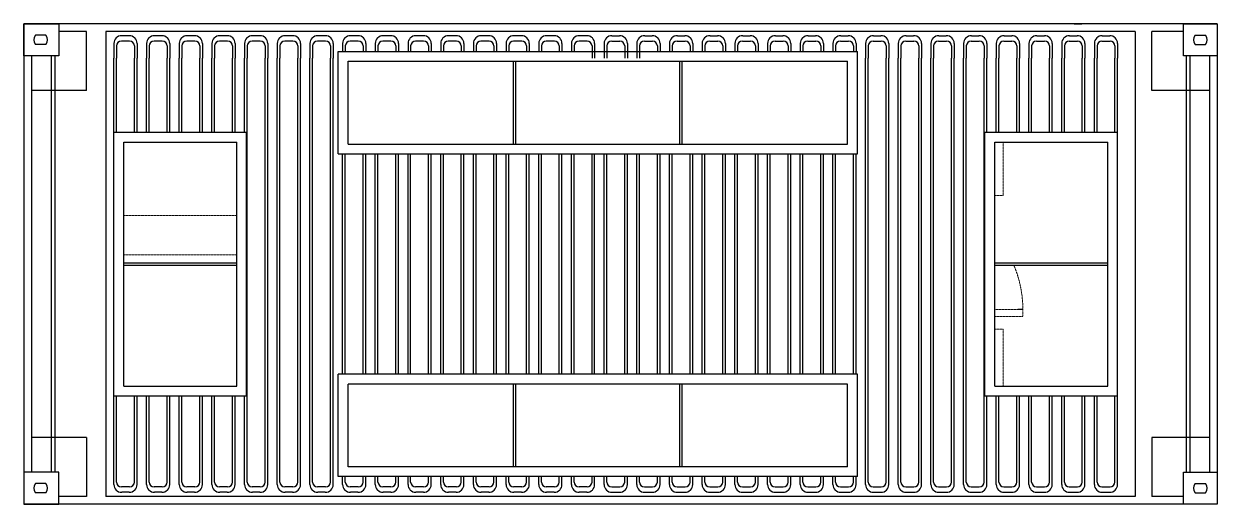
# Model space of a CAD drawing. Header units: millimetres. Extents: x -114891 to 6090, y -66971 to -39451.
# Drawn here: x -31283 to -25225, y -49852 to -47414 of the extents above; entities that cross this region are included whole.
import ezdxf

# ---------------------------------------------------------------- set-up
doc = ezdxf.new("R2010")
doc.units = ezdxf.units.MM
doc.header["$LTSCALE"] = 0.05
doc.linetypes.add('HIDDENX2', pattern=[19.05, 12.7, -6.35])
for name, color, linetype in [('1', 7, 'Continuous'), ('3', 7, 'Continuous'), ('Yellow', 40, 'Continuous')]:
    doc.layers.add(name, color=color, linetype=linetype)
doc.layers.add('Window View', color=253, linetype='HIDDENX2', lineweight=5)

msp = doc.modelspace()

# ---------------------------------------------------------------- linework, layer by layer
for p, q in [((-26335.293, -47414.028), (-26335.293, -47414.028)), ((-29687.293, -47554.028), (-27051.293, -47554.028)), ((-29687.293, -48074.028), (-29687.293, -47554.028)), ((-27051.293, -48074.028), (-27051.293, -47554.028)), ((-29637.293, -47604.028), (-27101.293, -47604.028)), ((-29637.293, -48024.028), (-29637.293, -47604.028)), ((-28797.959, -48024.028), (-28797.959, -47604.028)), ((-28785.959, -48024.028), (-28785.959, -47604.028)), ((-27952.626, -48024.028), (-27952.626, -47604.028)), ((-27940.626, -48024.028), (-27940.626, -47604.028)), ((-27101.293, -48024.028), (-27101.293, -47604.028)), ((-30826.245, -49302.428), (-30826.245, -47964.028)), ((-30826.245, -47964.028), (-30152.245, -47964.028)), ((-30152.245, -49302.428), (-30152.245, -47964.028)), ((-26404.341, -49302.428), (-26404.341, -47964.028)), ((-26404.341, -47964.028), (-25730.341, -47964.028)), ((-25730.341, -49302.428), (-25730.341, -47964.028)), ((-30776.245, -49252.428), (-30776.245, -48014.028)), ((-30776.245, -48014.028), (-30202.245, -48014.028)), ((-30202.245, -49252.428), (-30202.245, -48014.028)), ((-29637.293, -48024.028), (-27101.293, -48024.028)), ((-26354.341, -49252.428), (-26354.341, -48014.028)), ((-26354.341, -48014.028), (-25780.341, -48014.028)), ((-25780.341, -49252.428), (-25780.341, -48014.028)), ((-29687.293, -48074.028), (-27051.293, -48074.028)), ((-30776.245, -48627.228), (-30202.245, -48627.228)), ((-30776.245, -48627.228), (-30202.245, -48627.228)), ((-30776.245, -48639.228), (-30202.245, -48639.228)), ((-26354.341, -48627.228), (-25780.341, -48627.228)), ((-26354.341, -48627.228), (-25780.341, -48627.228)), ((-26354.341, -48639.228), (-25780.341, -48639.228)), ((-26211.391, -48864.228), (-26236.466, -48864.228)), ((-27051.293, -49192.428), (-29687.293, -49192.428)), ((-29687.293, -49712.428), (-29687.293, -49192.428)), ((-27101.293, -49242.428), (-29637.293, -49242.428)), ((-29637.293, -49662.428), (-29637.293, -49242.428)), ((-28797.959, -49662.428), (-28797.959, -49242.428)), ((-28785.959, -49662.428), (-28785.959, -49242.428)), ((-27952.626, -49662.428), (-27952.626, -49242.428)), ((-27940.626, -49662.428), (-27940.626, -49242.428)), ((-27101.293, -49662.428), (-27101.293, -49242.428)), ((-27051.293, -49712.428), (-27051.293, -49192.428)), ((-30826.245, -49302.428), (-30152.245, -49302.428)), ((-30776.245, -49252.428), (-30202.245, -49252.428)), ((-26404.341, -49302.428), (-25730.341, -49302.428)), ((-26354.341, -49252.428), (-25780.341, -49252.428)), ((-27101.293, -49662.428), (-29637.293, -49662.428)), ((-27051.293, -49712.428), (-29687.293, -49712.428))]:
    msp.add_line(p, q)
at = {"layer": '1'}
for p, q in [((-25225.066, -47414.028), (-31283.066, -47414.028)), ((-31283.066, -47414.028), (-31283.066, -49852.028)), ((-25950.044, -47414.028), (-25912.044, -47414.028)), ((-25225.066, -47414.028), (-25225.066, -49852.028)), ((-31171.943, -47471.528), (-31224.19, -47471.528)), ((-30965.066, -47452.028), (-31105.066, -47452.028)), ((-30965.066, -47752.028), (-30965.066, -47452.028)), ((-30866.566, -47452.028), (-30866.566, -49814.028)), ((-25641.566, -47452.028), (-30866.566, -47452.028)), ((-25641.566, -47452.028), (-25641.566, -49814.028)), ((-25395.066, -47452.028), (-25557.066, -47452.028)), ((-25557.066, -47752.028), (-25557.066, -47452.028)), ((-25336.19, -47471.528), (-25283.943, -47471.528)), ((-31171.943, -47518.373), (-31224.19, -47518.373)), ((-25336.19, -47518.373), (-25283.943, -47518.373)), ((-31245.066, -47576.028), (-31245.066, -49690.028)), ((-31145.066, -47576.028), (-31145.066, -49690.028)), ((-31125.066, -47576.028), (-31125.066, -49690.028)), ((-25383.066, -47576.028), (-25383.066, -49690.028)), ((-25363.066, -47576.028), (-25363.066, -49690.028)), ((-25263.066, -47576.028), (-25263.066, -49690.028)), ((-30965.066, -47752.028), (-31245.066, -47752.028)), ((-25263.066, -47752.028), (-25557.066, -47752.028)), ((-30965.066, -49514.028), (-31245.066, -49514.028)), ((-30965.066, -49514.028), (-30965.066, -49814.028)), ((-25263.066, -49514.028), (-25557.066, -49514.028)), ((-25557.066, -49514.028), (-25557.066, -49814.028)), ((-31171.943, -49747.683), (-31224.19, -49747.683)), ((-31171.943, -49794.528), (-31224.19, -49794.528)), ((-25336.19, -49747.683), (-25283.943, -49747.683)), ((-25336.19, -49794.528), (-25283.943, -49794.528)), ((-25225.066, -49852.028), (-31283.066, -49852.028)), ((-30965.066, -49814.028), (-31105.066, -49814.028)), ((-25641.566, -49814.028), (-30866.566, -49814.028)), ((-25395.066, -49814.028), (-25557.066, -49814.028))]:
    msp.add_line(p, q, dxfattribs=at)
at = {"layer": '1', "elevation": 0, "flags": 128}
for points in [[(-31105.066, -47414.028), (-31105.066, -47576.028), (-31283.066, -47576.028), (-31283.066, -47414.028)], [(-25395.066, -47576.028), (-25395.066, -47414.028), (-25225.066, -47414.028), (-25225.066, -47576.028)], [(-31105.066, -49852.028), (-31105.066, -49690.028), (-31283.066, -49690.028), (-31283.066, -49852.028)], [(-25395.066, -49852.028), (-25395.066, -49690.028), (-25225.066, -49690.028), (-25225.066, -49852.028)]]:
    msp.add_lwpolyline(points, close=True, dxfattribs=at)
at = {"layer": '1'}
for centre, start, end in [((-31198.066, -47494.951), 138.1204528, 221.8795472), ((-31198.066, -47494.951), 318.1204528, 41.8795472), ((-25310.066, -47494.951), 138.1204528, 221.8795472), ((-25310.066, -47494.951), 318.1204528, 41.8795472), ((-31198.066, -49771.106), 138.1204528, 221.8795472), ((-31198.066, -49771.106), 318.1204528, 41.8795472), ((-25310.066, -49771.106), 138.1204528, 221.8795472), ((-25310.066, -49771.106), 318.1204528, 41.8795472)]:
    msp.add_arc(centre, 35.086, start, end, dxfattribs=at)
at = {"layer": '3', "color": 251}
for p, q in [((-30748.245, -47474.028), (-30786.245, -47474.028)), ((-30582.315, -47474.028), (-30620.315, -47474.028)), ((-30416.385, -47474.028), (-30454.385, -47474.028)), ((-30250.454, -47474.028), (-30288.454, -47474.028)), ((-30084.524, -47474.028), (-30122.524, -47474.028)), ((-29918.594, -47474.028), (-29956.594, -47474.028)), ((-29752.664, -47474.028), (-29790.664, -47474.028)), ((-29752.664, -47474.028), (-29790.664, -47474.028)), ((-29586.734, -47474.028), (-29624.734, -47474.028)), ((-29420.804, -47474.028), (-29458.804, -47474.028)), ((-29254.874, -47474.028), (-29292.874, -47474.028)), ((-29088.943, -47474.028), (-29126.943, -47474.028)), ((-28923.013, -47474.028), (-28961.013, -47474.028)), ((-28757.083, -47474.028), (-28795.083, -47474.028)), ((-28757.083, -47474.028), (-28795.083, -47474.028)), ((-28591.153, -47474.028), (-28629.153, -47474.028)), ((-28425.223, -47474.028), (-28463.223, -47474.028)), ((-28297.293, -47474.028), (-28259.293, -47474.028)), ((-28131.363, -47474.028), (-28093.363, -47474.028)), ((-27965.432, -47474.028), (-27927.432, -47474.028)), ((-27799.502, -47474.028), (-27761.502, -47474.028)), ((-27799.502, -47474.028), (-27761.502, -47474.028)), ((-27633.572, -47474.028), (-27595.572, -47474.028)), ((-27467.642, -47474.028), (-27429.642, -47474.028)), ((-27301.712, -47474.028), (-27263.712, -47474.028)), ((-27135.782, -47474.028), (-27097.782, -47474.028)), ((-26969.852, -47474.028), (-26931.852, -47474.028)), ((-26803.921, -47474.028), (-26765.921, -47474.028)), ((-26803.921, -47474.028), (-26765.921, -47474.028)), ((-26637.991, -47474.028), (-26599.991, -47474.028)), ((-26472.061, -47474.028), (-26434.061, -47474.028)), ((-26306.131, -47474.028), (-26268.131, -47474.028)), ((-26140.201, -47474.028), (-26102.201, -47474.028)), ((-25974.271, -47474.028), (-25936.271, -47474.028)), ((-25808.341, -47474.028), (-25770.341, -47474.028)), ((-25808.341, -47474.028), (-25770.341, -47474.028)), ((-30826.245, -47514.028), (-30826.245, -47588.257)), ((-30812.745, -47526.028), (-30812.745, -47588.257)), ((-30746.745, -47501.028), (-30787.745, -47501.028)), ((-30721.745, -47526.028), (-30721.745, -47588.257)), ((-30708.245, -47514.028), (-30708.245, -47588.257)), ((-30660.315, -47514.028), (-30660.315, -47588.257)), ((-30646.815, -47526.028), (-30646.815, -47588.257)), ((-30580.815, -47501.028), (-30621.815, -47501.028)), ((-30555.815, -47526.028), (-30555.815, -47588.257)), ((-30542.315, -47514.028), (-30542.315, -47588.257)), ((-30494.385, -47514.028), (-30494.385, -47588.257)), ((-30480.885, -47526.028), (-30480.885, -47588.257)), ((-30414.885, -47501.028), (-30455.885, -47501.028)), ((-30389.885, -47526.028), (-30389.885, -47588.257)), ((-30376.385, -47514.028), (-30376.385, -47588.257)), ((-30328.454, -47514.028), (-30328.454, -47588.257)), ((-30314.954, -47526.028), (-30314.954, -47588.257)), ((-30248.954, -47501.028), (-30289.954, -47501.028)), ((-30223.954, -47526.028), (-30223.954, -47588.257)), ((-30210.454, -47514.028), (-30210.454, -47588.257)), ((-30162.524, -47514.028), (-30162.524, -47588.257)), ((-30149.024, -47526.028), (-30149.024, -47588.257)), ((-30083.024, -47501.028), (-30124.024, -47501.028)), ((-30058.024, -47526.028), (-30058.024, -47588.257)), ((-30044.524, -47514.028), (-30044.524, -47588.257)), ((-29996.594, -47514.028), (-29996.594, -47588.257)), ((-29983.094, -47526.028), (-29983.094, -47588.257)), ((-29917.094, -47501.028), (-29958.094, -47501.028)), ((-29892.094, -47526.028), (-29892.094, -47588.257)), ((-29878.594, -47514.028), (-29878.594, -47588.257)), ((-29830.664, -47514.028), (-29830.664, -47588.257)), ((-29830.664, -47514.028), (-29830.664, -47588.257)), ((-29817.164, -47526.028), (-29817.164, -47588.257)), ((-29817.164, -47526.028), (-29817.164, -47588.257)), ((-29751.164, -47501.028), (-29792.164, -47501.028)), ((-29751.164, -47501.028), (-29792.164, -47501.028)), ((-29726.164, -47526.028), (-29726.164, -47588.257)), ((-29726.164, -47526.028), (-29726.164, -47588.257)), ((-29712.664, -47514.028), (-29712.664, -47588.257)), ((-29712.664, -47514.028), (-29712.664, -47588.257)), ((-29664.734, -47514.028), (-29664.734, -47554.028)), ((-29651.234, -47526.028), (-29651.234, -47554.028)), ((-29585.234, -47501.028), (-29626.234, -47501.028)), ((-29560.234, -47526.028), (-29560.234, -47554.028)), ((-29546.734, -47514.028), (-29546.734, -47554.028)), ((-29498.804, -47514.028), (-29498.804, -47554.028)), ((-29485.304, -47526.028), (-29485.304, -47554.028)), ((-29419.304, -47501.028), (-29460.304, -47501.028)), ((-29394.304, -47526.028), (-29394.304, -47554.028)), ((-29380.804, -47514.028), (-29380.804, -47554.028)), ((-29332.874, -47514.028), (-29332.874, -47554.028)), ((-29319.374, -47526.028), (-29319.374, -47554.028)), ((-29253.374, -47501.028), (-29294.374, -47501.028)), ((-29228.374, -47526.028), (-29228.374, -47554.028)), ((-29214.874, -47514.028), (-29214.874, -47554.028)), ((-29166.943, -47514.028), (-29166.943, -47554.028)), ((-29153.443, -47526.028), (-29153.443, -47554.028)), ((-29087.443, -47501.028), (-29128.443, -47501.028)), ((-29062.443, -47526.028), (-29062.443, -47554.028)), ((-29048.943, -47514.028), (-29048.943, -47554.028)), ((-29001.013, -47514.028), (-29001.013, -47554.028)), ((-28987.513, -47526.028), (-28987.513, -47554.028)), ((-28921.513, -47501.028), (-28962.513, -47501.028)), ((-28896.513, -47526.028), (-28896.513, -47554.028)), ((-28883.013, -47514.028), (-28883.013, -47554.028)), ((-28835.083, -47514.028), (-28835.083, -47554.028)), ((-28835.083, -47514.028), (-28835.083, -47554.028)), ((-28821.583, -47526.028), (-28821.583, -47554.028)), ((-28821.583, -47526.028), (-28821.583, -47554.028)), ((-28755.583, -47501.028), (-28796.583, -47501.028)), ((-28755.583, -47501.028), (-28796.583, -47501.028)), ((-28730.583, -47526.028), (-28730.583, -47554.028)), ((-28730.583, -47526.028), (-28730.583, -47554.028)), ((-28717.083, -47514.028), (-28717.083, -47554.028)), ((-28717.083, -47514.028), (-28717.083, -47554.028)), ((-28669.153, -47514.028), (-28669.153, -47554.028)), ((-28655.653, -47526.028), (-28655.653, -47554.028)), ((-28589.653, -47501.028), (-28630.653, -47501.028)), ((-28564.653, -47526.028), (-28564.653, -47554.028)), ((-28551.153, -47514.028), (-28551.153, -47554.028)), ((-28503.223, -47514.028), (-28503.223, -47554.028)), ((-28489.723, -47526.028), (-28489.723, -47554.028)), ((-28423.723, -47501.028), (-28464.723, -47501.028)), ((-28398.723, -47526.028), (-28398.723, -47588.257)), ((-28385.223, -47514.028), (-28385.223, -47588.257)), ((-28337.293, -47514.028), (-28337.293, -47588.257)), ((-28323.793, -47526.028), (-28323.793, -47588.257)), ((-28298.793, -47501.028), (-28257.793, -47501.028)), ((-28232.793, -47526.028), (-28232.793, -47588.257)), ((-28219.293, -47514.028), (-28219.293, -47588.257)), ((-28171.363, -47514.028), (-28171.363, -47588.257)), ((-28157.863, -47526.028), (-28157.863, -47588.257)), ((-28132.863, -47501.028), (-28091.863, -47501.028)), ((-28066.863, -47526.028), (-28066.863, -47554.028)), ((-28053.363, -47514.028), (-28053.363, -47554.028)), ((-28005.432, -47514.028), (-28005.432, -47554.028)), ((-27991.932, -47526.028), (-27991.932, -47554.028)), ((-27966.932, -47501.028), (-27925.932, -47501.028)), ((-27900.932, -47526.028), (-27900.932, -47554.028)), ((-27887.432, -47514.028), (-27887.432, -47554.028)), ((-27839.502, -47514.028), (-27839.502, -47554.028)), ((-27839.502, -47514.028), (-27839.502, -47554.028)), ((-27826.002, -47526.028), (-27826.002, -47554.028)), ((-27826.002, -47526.028), (-27826.002, -47554.028)), ((-27801.002, -47501.028), (-27760.002, -47501.028)), ((-27801.002, -47501.028), (-27760.002, -47501.028)), ((-27735.002, -47526.028), (-27735.002, -47554.028)), ((-27735.002, -47526.028), (-27735.002, -47554.028)), ((-27721.502, -47514.028), (-27721.502, -47554.028)), ((-27721.502, -47514.028), (-27721.502, -47554.028)), ((-27673.572, -47514.028), (-27673.572, -47554.028)), ((-27660.072, -47526.028), (-27660.072, -47554.028)), ((-27635.072, -47501.028), (-27594.072, -47501.028)), ((-27569.072, -47526.028), (-27569.072, -47554.028)), ((-27555.572, -47514.028), (-27555.572, -47554.028)), ((-27507.642, -47514.028), (-27507.642, -47554.028)), ((-27494.142, -47526.028), (-27494.142, -47554.028)), ((-27469.142, -47501.028), (-27428.142, -47501.028)), ((-27403.142, -47526.028), (-27403.142, -47554.028)), ((-27389.642, -47514.028), (-27389.642, -47554.028)), ((-27341.712, -47514.028), (-27341.712, -47554.028)), ((-27328.212, -47526.028), (-27328.212, -47554.028)), ((-27303.212, -47501.028), (-27262.212, -47501.028)), ((-27237.212, -47526.028), (-27237.212, -47554.028)), ((-27223.712, -47514.028), (-27223.712, -47554.028)), ((-27175.782, -47514.028), (-27175.782, -47554.028)), ((-27162.282, -47526.028), (-27162.282, -47554.028)), ((-27137.282, -47501.028), (-27096.282, -47501.028)), ((-27071.282, -47526.028), (-27071.282, -47554.028)), ((-27057.782, -47514.028), (-27057.782, -47554.028)), ((-27009.852, -47514.028), (-27009.852, -47588.257)), ((-26996.352, -47526.028), (-26996.352, -47588.257)), ((-26971.352, -47501.028), (-26930.352, -47501.028)), ((-26905.352, -47526.028), (-26905.352, -47588.257)), ((-26891.852, -47514.028), (-26891.852, -47588.257)), ((-26843.921, -47514.028), (-26843.921, -47588.257)), ((-26843.921, -47514.028), (-26843.921, -47588.257)), ((-26830.421, -47526.028), (-26830.421, -47588.257)), ((-26830.421, -47526.028), (-26830.421, -47588.257)), ((-26805.421, -47501.028), (-26764.421, -47501.028)), ((-26805.421, -47501.028), (-26764.421, -47501.028)), ((-26739.421, -47526.028), (-26739.421, -47588.257)), ((-26739.421, -47526.028), (-26739.421, -47588.257)), ((-26725.921, -47514.028), (-26725.921, -47588.257)), ((-26725.921, -47514.028), (-26725.921, -47588.257)), ((-26677.991, -47514.028), (-26677.991, -47588.257)), ((-26664.491, -47526.028), (-26664.491, -47588.257)), ((-26639.491, -47501.028), (-26598.491, -47501.028)), ((-26573.491, -47526.028), (-26573.491, -47588.257)), ((-26559.991, -47514.028), (-26559.991, -47588.257)), ((-26512.061, -47514.028), (-26512.061, -47588.257)), ((-26498.561, -47526.028), (-26498.561, -47588.257)), ((-26473.561, -47501.028), (-26432.561, -47501.028)), ((-26407.561, -47526.028), (-26407.561, -47588.257)), ((-26394.061, -47514.028), (-26394.061, -47588.257)), ((-26346.131, -47514.028), (-26346.131, -47588.257)), ((-26332.631, -47526.028), (-26332.631, -47588.257)), ((-26307.631, -47501.028), (-26266.631, -47501.028)), ((-26241.631, -47526.028), (-26241.631, -47588.257)), ((-26228.131, -47514.028), (-26228.131, -47588.257)), ((-26180.201, -47514.028), (-26180.201, -47588.257)), ((-26166.701, -47526.028), (-26166.701, -47588.257)), ((-26141.701, -47501.028), (-26100.701, -47501.028)), ((-26075.701, -47526.028), (-26075.701, -47588.257)), ((-26062.201, -47514.028), (-26062.201, -47588.257)), ((-26014.271, -47514.028), (-26014.271, -47588.257)), ((-26000.771, -47526.028), (-26000.771, -47588.257)), ((-25975.771, -47501.028), (-25934.771, -47501.028)), ((-25909.771, -47526.028), (-25909.771, -47588.257)), ((-25896.271, -47514.028), (-25896.271, -47588.257)), ((-25848.341, -47514.028), (-25848.341, -47588.257)), ((-25834.841, -47526.028), (-25834.841, -47588.257)), ((-25809.841, -47501.028), (-25768.841, -47501.028)), ((-25743.841, -47526.028), (-25743.841, -47588.257)), ((-25730.341, -47514.028), (-25730.341, -47588.257)), ((-30826.245, -49677.8), (-30826.245, -47588.257)), ((-30812.745, -47964.028), (-30812.745, -47588.257)), ((-30721.745, -47964.028), (-30721.745, -47588.257)), ((-30708.245, -47964.028), (-30708.245, -47588.257)), ((-30660.315, -47964.028), (-30660.315, -47588.257)), ((-30646.815, -47964.028), (-30646.815, -47588.257)), ((-30555.815, -47964.028), (-30555.815, -47588.257)), ((-30542.315, -47964.028), (-30542.315, -47588.257)), ((-30494.385, -47964.028), (-30494.385, -47588.257)), ((-30480.885, -47964.028), (-30480.885, -47588.257)), ((-30389.885, -47964.028), (-30389.885, -47588.257)), ((-30376.385, -47964.028), (-30376.385, -47588.257)), ((-30328.454, -47964.028), (-30328.454, -47588.257)), ((-30314.954, -47964.028), (-30314.954, -47588.257)), ((-30223.954, -47964.028), (-30223.954, -47588.257)), ((-30210.454, -47964.028), (-30210.454, -47588.257)), ((-30162.524, -47964.028), (-30162.524, -47588.257)), ((-30149.024, -49677.8), (-30149.024, -47588.257)), ((-30058.024, -49677.8), (-30058.024, -47588.257)), ((-30044.524, -49677.8), (-30044.524, -47588.257)), ((-29996.594, -49677.8), (-29996.594, -47588.257)), ((-29983.094, -49677.8), (-29983.094, -47588.257)), ((-29892.094, -49677.8), (-29892.094, -47588.257)), ((-29878.594, -49677.8), (-29878.594, -47588.257)), ((-29830.664, -49677.8), (-29830.664, -47588.257)), ((-29830.664, -49677.8), (-29830.664, -47588.257)), ((-29817.164, -49677.8), (-29817.164, -47588.257)), ((-29817.164, -49677.8), (-29817.164, -47588.257)), ((-29726.164, -49677.8), (-29726.164, -47588.257)), ((-29726.164, -49677.8), (-29726.164, -47588.257)), ((-29712.664, -49677.8), (-29712.664, -47588.257)), ((-29712.664, -49677.8), (-29712.664, -47588.257)), ((-27009.852, -49677.8), (-27009.852, -47588.257)), ((-26996.352, -49677.8), (-26996.352, -47588.257)), ((-26905.352, -49677.8), (-26905.352, -47588.257)), ((-26891.852, -49677.8), (-26891.852, -47588.257)), ((-26843.921, -49677.8), (-26843.921, -47588.257)), ((-26843.921, -49677.8), (-26843.921, -47588.257)), ((-26830.421, -49677.8), (-26830.421, -47588.257)), ((-26830.421, -49677.8), (-26830.421, -47588.257)), ((-26739.421, -49677.8), (-26739.421, -47588.257)), ((-26739.421, -49677.8), (-26739.421, -47588.257)), ((-26725.921, -49677.8), (-26725.921, -47588.257)), ((-26725.921, -49677.8), (-26725.921, -47588.257)), ((-26677.991, -49677.8), (-26677.991, -47588.257)), ((-26664.491, -49677.8), (-26664.491, -47588.257)), ((-26573.491, -49677.8), (-26573.491, -47588.257)), ((-26559.991, -49677.8), (-26559.991, -47588.257)), ((-26512.061, -49677.8), (-26512.061, -47588.257)), ((-26498.561, -49677.8), (-26498.561, -47588.257)), ((-26407.561, -49677.8), (-26407.561, -47588.257)), ((-26394.061, -47964.028), (-26394.061, -47588.257)), ((-26346.131, -47964.028), (-26346.131, -47588.257)), ((-26332.631, -47964.028), (-26332.631, -47588.257)), ((-26241.631, -47964.028), (-26241.631, -47588.257)), ((-26228.131, -47964.028), (-26228.131, -47588.257)), ((-26180.201, -47964.028), (-26180.201, -47588.257)), ((-26166.701, -47964.028), (-26166.701, -47588.257)), ((-26075.701, -47964.028), (-26075.701, -47588.257)), ((-26062.201, -47964.028), (-26062.201, -47588.257)), ((-26014.271, -47964.028), (-26014.271, -47588.257)), ((-26000.771, -47964.028), (-26000.771, -47588.257)), ((-25909.771, -47964.028), (-25909.771, -47588.257)), ((-25896.271, -47964.028), (-25896.271, -47588.257)), ((-25848.341, -47964.028), (-25848.341, -47588.257)), ((-25834.841, -47964.028), (-25834.841, -47588.257)), ((-25743.841, -47964.028), (-25743.841, -47588.257)), ((-25730.341, -49677.8), (-25730.341, -47588.257)), ((-29664.734, -49192.428), (-29664.734, -48074.028)), ((-29651.234, -49192.428), (-29651.234, -48074.028)), ((-29560.234, -49192.428), (-29560.234, -48074.028)), ((-29546.734, -49192.428), (-29546.734, -48074.028)), ((-29498.804, -49192.428), (-29498.804, -48074.028)), ((-29485.304, -49192.428), (-29485.304, -48074.028)), ((-29394.304, -49192.428), (-29394.304, -48074.028)), ((-29380.804, -49192.428), (-29380.804, -48074.028)), ((-29332.874, -49192.428), (-29332.874, -48074.028)), ((-29319.374, -49192.428), (-29319.374, -48074.028)), ((-29228.374, -49192.428), (-29228.374, -48074.028)), ((-29214.874, -49192.428), (-29214.874, -48074.028)), ((-29166.943, -49192.428), (-29166.943, -48074.028)), ((-29153.443, -49192.428), (-29153.443, -48074.028)), ((-29062.443, -49192.428), (-29062.443, -48074.028)), ((-29048.943, -49192.428), (-29048.943, -48074.028)), ((-29001.013, -49192.428), (-29001.013, -48074.028)), ((-28987.513, -49192.428), (-28987.513, -48074.028)), ((-28896.513, -49192.428), (-28896.513, -48074.028)), ((-28883.013, -49192.428), (-28883.013, -48074.028)), ((-28835.083, -49192.428), (-28835.083, -48074.028)), ((-28835.083, -49192.428), (-28835.083, -48074.028)), ((-28821.583, -49192.428), (-28821.583, -48074.028)), ((-28821.583, -49192.428), (-28821.583, -48074.028)), ((-28730.583, -49192.428), (-28730.583, -48074.028)), ((-28730.583, -49192.428), (-28730.583, -48074.028)), ((-28717.083, -49192.428), (-28717.083, -48074.028)), ((-28717.083, -49192.428), (-28717.083, -48074.028)), ((-28669.153, -49192.428), (-28669.153, -48074.028)), ((-28655.653, -49192.428), (-28655.653, -48074.028)), ((-28564.653, -49192.428), (-28564.653, -48074.028)), ((-28551.153, -49192.428), (-28551.153, -48074.028)), ((-28503.223, -49192.428), (-28503.223, -48074.028)), ((-28489.723, -49192.428), (-28489.723, -48074.028)), ((-28398.723, -49192.428), (-28398.723, -48074.028)), ((-28385.223, -49192.428), (-28385.223, -48074.028)), ((-28337.293, -49192.428), (-28337.293, -48074.028)), ((-28323.793, -49192.428), (-28323.793, -48074.028)), ((-28232.793, -49192.428), (-28232.793, -48074.028)), ((-28219.293, -49192.428), (-28219.293, -48074.028)), ((-28171.363, -49192.428), (-28171.363, -48074.028)), ((-28157.863, -49192.428), (-28157.863, -48074.028)), ((-28066.863, -49192.428), (-28066.863, -48074.028)), ((-28053.363, -49192.428), (-28053.363, -48074.028)), ((-28005.432, -49192.428), (-28005.432, -48074.028)), ((-27991.932, -49192.428), (-27991.932, -48074.028)), ((-27900.932, -49192.428), (-27900.932, -48074.028)), ((-27887.432, -49192.428), (-27887.432, -48074.028)), ((-27839.502, -49192.428), (-27839.502, -48074.028)), ((-27839.502, -49192.428), (-27839.502, -48074.028)), ((-27826.002, -49192.428), (-27826.002, -48074.028)), ((-27826.002, -49192.428), (-27826.002, -48074.028)), ((-27735.002, -49192.428), (-27735.002, -48074.028)), ((-27735.002, -49192.428), (-27735.002, -48074.028)), ((-27721.502, -49192.428), (-27721.502, -48074.028)), ((-27721.502, -49192.428), (-27721.502, -48074.028)), ((-27673.572, -49192.428), (-27673.572, -48074.028)), ((-27660.072, -49192.428), (-27660.072, -48074.028)), ((-27569.072, -49192.428), (-27569.072, -48074.028)), ((-27555.572, -49192.428), (-27555.572, -48074.028)), ((-27507.642, -49192.428), (-27507.642, -48074.028)), ((-27494.142, -49192.428), (-27494.142, -48074.028)), ((-27403.142, -49192.428), (-27403.142, -48074.028)), ((-27389.642, -49192.428), (-27389.642, -48074.028)), ((-27341.712, -49192.428), (-27341.712, -48074.028)), ((-27328.212, -49192.428), (-27328.212, -48074.028)), ((-27237.212, -49192.428), (-27237.212, -48074.028)), ((-27223.712, -49192.428), (-27223.712, -48074.028)), ((-27175.782, -49192.428), (-27175.782, -48074.028)), ((-27162.282, -49192.428), (-27162.282, -48074.028)), ((-27071.282, -49192.428), (-27071.282, -48074.028)), ((-27057.782, -49192.428), (-27057.782, -48074.028)), ((-30812.745, -49677.8), (-30812.745, -49302.428)), ((-30721.745, -49677.8), (-30721.745, -49302.428)), ((-30708.245, -49677.8), (-30708.245, -49302.428)), ((-30660.315, -49677.8), (-30660.315, -49302.428)), ((-30646.815, -49677.8), (-30646.815, -49302.428)), ((-30555.815, -49677.8), (-30555.815, -49302.428)), ((-30542.315, -49677.8), (-30542.315, -49302.428)), ((-30494.385, -49677.8), (-30494.385, -49302.428)), ((-30480.885, -49677.8), (-30480.885, -49302.428)), ((-30389.885, -49677.8), (-30389.885, -49302.428)), ((-30376.385, -49677.8), (-30376.385, -49302.428)), ((-30328.454, -49677.8), (-30328.454, -49302.428)), ((-30314.954, -49677.8), (-30314.954, -49302.428)), ((-30223.954, -49677.8), (-30223.954, -49302.428)), ((-30210.454, -49677.8), (-30210.454, -49302.428)), ((-30162.524, -49677.8), (-30162.524, -49302.428)), ((-26394.061, -49677.8), (-26394.061, -49302.428)), ((-26346.131, -49677.8), (-26346.131, -49302.428)), ((-26332.631, -49677.8), (-26332.631, -49302.428)), ((-26241.631, -49677.8), (-26241.631, -49302.428)), ((-26228.131, -49677.8), (-26228.131, -49302.428)), ((-26180.201, -49677.8), (-26180.201, -49302.428)), ((-26166.701, -49677.8), (-26166.701, -49302.428)), ((-26075.701, -49677.8), (-26075.701, -49302.428)), ((-26062.201, -49677.8), (-26062.201, -49302.428)), ((-26014.271, -49677.8), (-26014.271, -49302.428)), ((-26000.771, -49677.8), (-26000.771, -49302.428)), ((-25909.771, -49677.8), (-25909.771, -49302.428)), ((-25896.271, -49677.8), (-25896.271, -49302.428)), ((-25848.341, -49677.8), (-25848.341, -49302.428)), ((-25834.841, -49677.8), (-25834.841, -49302.428)), ((-25743.841, -49677.8), (-25743.841, -49302.428)), ((-30826.245, -49752.028), (-30826.245, -49677.8)), ((-30812.745, -49740.028), (-30812.745, -49677.8)), ((-30721.745, -49740.028), (-30721.745, -49677.8)), ((-30708.245, -49752.028), (-30708.245, -49677.8)), ((-30660.315, -49752.028), (-30660.315, -49677.8)), ((-30646.815, -49740.028), (-30646.815, -49677.8)), ((-30555.815, -49740.028), (-30555.815, -49677.8)), ((-30542.315, -49752.028), (-30542.315, -49677.8)), ((-30494.385, -49752.028), (-30494.385, -49677.8)), ((-30480.885, -49740.028), (-30480.885, -49677.8)), ((-30389.885, -49740.028), (-30389.885, -49677.8)), ((-30376.385, -49752.028), (-30376.385, -49677.8)), ((-30328.454, -49752.028), (-30328.454, -49677.8)), ((-30314.954, -49740.028), (-30314.954, -49677.8)), ((-30223.954, -49740.028), (-30223.954, -49677.8)), ((-30210.454, -49752.028), (-30210.454, -49677.8)), ((-30162.524, -49752.028), (-30162.524, -49677.8)), ((-30149.024, -49740.028), (-30149.024, -49677.8)), ((-30058.024, -49740.028), (-30058.024, -49677.8)), ((-30044.524, -49752.028), (-30044.524, -49677.8)), ((-29996.594, -49752.028), (-29996.594, -49677.8)), ((-29983.094, -49740.028), (-29983.094, -49677.8)), ((-29892.094, -49740.028), (-29892.094, -49677.8)), ((-29878.594, -49752.028), (-29878.594, -49677.8)), ((-29830.664, -49752.028), (-29830.664, -49677.8)), ((-29830.664, -49752.028), (-29830.664, -49677.8)), ((-29817.164, -49740.028), (-29817.164, -49677.8)), ((-29817.164, -49740.028), (-29817.164, -49677.8)), ((-29726.164, -49740.028), (-29726.164, -49677.8)), ((-29726.164, -49740.028), (-29726.164, -49677.8)), ((-29712.664, -49752.028), (-29712.664, -49677.8)), ((-29712.664, -49752.028), (-29712.664, -49677.8)), ((-29664.734, -49752.028), (-29664.734, -49712.428)), ((-29651.234, -49740.028), (-29651.234, -49712.428)), ((-29560.234, -49740.028), (-29560.234, -49712.428)), ((-29546.734, -49752.028), (-29546.734, -49712.428)), ((-29498.804, -49752.028), (-29498.804, -49712.428)), ((-29485.304, -49740.028), (-29485.304, -49712.428)), ((-29394.304, -49740.028), (-29394.304, -49712.428)), ((-29380.804, -49752.028), (-29380.804, -49712.428)), ((-29332.874, -49752.028), (-29332.874, -49712.428)), ((-29319.374, -49740.028), (-29319.374, -49712.428)), ((-29228.374, -49740.028), (-29228.374, -49712.428)), ((-29214.874, -49752.028), (-29214.874, -49712.428)), ((-29166.943, -49752.028), (-29166.943, -49712.428)), ((-29153.443, -49740.028), (-29153.443, -49712.428)), ((-29062.443, -49740.028), (-29062.443, -49712.428)), ((-29048.943, -49752.028), (-29048.943, -49712.428)), ((-29001.013, -49752.028), (-29001.013, -49712.428)), ((-28987.513, -49740.028), (-28987.513, -49712.428)), ((-28896.513, -49740.028), (-28896.513, -49712.428)), ((-28883.013, -49752.028), (-28883.013, -49712.428)), ((-28835.083, -49752.028), (-28835.083, -49712.428)), ((-28835.083, -49752.028), (-28835.083, -49712.428)), ((-28821.583, -49740.028), (-28821.583, -49712.428)), ((-28821.583, -49740.028), (-28821.583, -49712.428)), ((-28730.583, -49740.028), (-28730.583, -49712.428)), ((-28730.583, -49740.028), (-28730.583, -49712.428)), ((-28717.083, -49752.028), (-28717.083, -49712.428)), ((-28717.083, -49752.028), (-28717.083, -49712.428)), ((-28669.153, -49752.028), (-28669.153, -49712.428)), ((-28655.653, -49740.028), (-28655.653, -49712.428)), ((-28564.653, -49740.028), (-28564.653, -49712.428)), ((-28551.153, -49752.028), (-28551.153, -49712.428)), ((-28503.223, -49752.028), (-28503.223, -49712.428)), ((-28489.723, -49740.028), (-28489.723, -49712.428)), ((-28398.723, -49740.028), (-28398.723, -49712.428)), ((-28385.223, -49752.028), (-28385.223, -49712.428)), ((-28337.293, -49752.028), (-28337.293, -49712.428)), ((-28323.793, -49740.028), (-28323.793, -49712.428)), ((-28232.793, -49740.028), (-28232.793, -49712.428)), ((-28219.293, -49752.028), (-28219.293, -49712.428)), ((-28171.363, -49752.028), (-28171.363, -49712.428)), ((-28157.863, -49740.028), (-28157.863, -49712.428)), ((-28066.863, -49740.028), (-28066.863, -49712.428)), ((-28053.363, -49752.028), (-28053.363, -49712.428)), ((-28005.432, -49752.028), (-28005.432, -49712.428)), ((-27991.932, -49740.028), (-27991.932, -49712.428)), ((-27900.932, -49740.028), (-27900.932, -49712.428)), ((-27887.432, -49752.028), (-27887.432, -49712.428)), ((-27839.502, -49752.028), (-27839.502, -49712.428)), ((-27839.502, -49752.028), (-27839.502, -49712.428)), ((-27826.002, -49740.028), (-27826.002, -49712.428)), ((-27826.002, -49740.028), (-27826.002, -49712.428)), ((-27735.002, -49740.028), (-27735.002, -49712.428)), ((-27735.002, -49740.028), (-27735.002, -49712.428)), ((-27721.502, -49752.028), (-27721.502, -49712.428)), ((-27721.502, -49752.028), (-27721.502, -49712.428)), ((-27673.572, -49752.028), (-27673.572, -49712.428)), ((-27660.072, -49740.028), (-27660.072, -49712.428)), ((-27569.072, -49740.028), (-27569.072, -49712.428)), ((-27555.572, -49752.028), (-27555.572, -49712.428)), ((-27507.642, -49752.028), (-27507.642, -49712.428)), ((-27494.142, -49740.028), (-27494.142, -49712.428)), ((-27403.142, -49740.028), (-27403.142, -49712.428)), ((-27389.642, -49752.028), (-27389.642, -49712.428)), ((-27341.712, -49752.028), (-27341.712, -49712.428)), ((-27328.212, -49740.028), (-27328.212, -49712.428)), ((-27237.212, -49740.028), (-27237.212, -49712.428)), ((-27223.712, -49752.028), (-27223.712, -49712.428)), ((-27175.782, -49752.028), (-27175.782, -49712.428)), ((-27162.282, -49740.028), (-27162.282, -49712.428)), ((-27071.282, -49740.028), (-27071.282, -49712.428)), ((-27057.782, -49752.028), (-27057.782, -49712.428)), ((-27009.852, -49752.028), (-27009.852, -49677.8)), ((-26996.352, -49740.028), (-26996.352, -49677.8)), ((-26905.352, -49740.028), (-26905.352, -49677.8)), ((-26891.852, -49752.028), (-26891.852, -49677.8)), ((-26843.921, -49752.028), (-26843.921, -49677.8)), ((-26843.921, -49752.028), (-26843.921, -49677.8)), ((-26830.421, -49740.028), (-26830.421, -49677.8)), ((-26830.421, -49740.028), (-26830.421, -49677.8)), ((-26739.421, -49740.028), (-26739.421, -49677.8)), ((-26739.421, -49740.028), (-26739.421, -49677.8)), ((-26725.921, -49752.028), (-26725.921, -49677.8)), ((-26725.921, -49752.028), (-26725.921, -49677.8)), ((-26677.991, -49752.028), (-26677.991, -49677.8)), ((-26664.491, -49740.028), (-26664.491, -49677.8)), ((-26573.491, -49740.028), (-26573.491, -49677.8)), ((-26559.991, -49752.028), (-26559.991, -49677.8)), ((-26512.061, -49752.028), (-26512.061, -49677.8)), ((-26498.561, -49740.028), (-26498.561, -49677.8)), ((-26407.561, -49740.028), (-26407.561, -49677.8)), ((-26394.061, -49752.028), (-26394.061, -49677.8)), ((-26346.131, -49752.028), (-26346.131, -49677.8)), ((-26332.631, -49740.028), (-26332.631, -49677.8)), ((-26241.631, -49740.028), (-26241.631, -49677.8)), ((-26228.131, -49752.028), (-26228.131, -49677.8)), ((-26180.201, -49752.028), (-26180.201, -49677.8)), ((-26166.701, -49740.028), (-26166.701, -49677.8)), ((-26075.701, -49740.028), (-26075.701, -49677.8)), ((-26062.201, -49752.028), (-26062.201, -49677.8)), ((-26014.271, -49752.028), (-26014.271, -49677.8)), ((-26000.771, -49740.028), (-26000.771, -49677.8)), ((-25909.771, -49740.028), (-25909.771, -49677.8)), ((-25896.271, -49752.028), (-25896.271, -49677.8)), ((-25848.341, -49752.028), (-25848.341, -49677.8)), ((-25834.841, -49740.028), (-25834.841, -49677.8)), ((-25743.841, -49740.028), (-25743.841, -49677.8)), ((-25730.341, -49752.028), (-25730.341, -49677.8)), ((-30746.745, -49765.028), (-30787.745, -49765.028)), ((-30748.245, -49792.028), (-30786.245, -49792.028)), ((-30580.815, -49765.028), (-30621.815, -49765.028)), ((-30582.315, -49792.028), (-30620.315, -49792.028)), ((-30414.885, -49765.028), (-30455.885, -49765.028)), ((-30416.385, -49792.028), (-30454.385, -49792.028)), ((-30248.954, -49765.028), (-30289.954, -49765.028)), ((-30250.454, -49792.028), (-30288.454, -49792.028)), ((-30083.024, -49765.028), (-30124.024, -49765.028)), ((-30084.524, -49792.028), (-30122.524, -49792.028)), ((-29917.094, -49765.028), (-29958.094, -49765.028)), ((-29918.594, -49792.028), (-29956.594, -49792.028)), ((-29751.164, -49765.028), (-29792.164, -49765.028)), ((-29751.164, -49765.028), (-29792.164, -49765.028)), ((-29752.664, -49792.028), (-29790.664, -49792.028)), ((-29752.664, -49792.028), (-29790.664, -49792.028)), ((-29585.234, -49765.028), (-29626.234, -49765.028)), ((-29586.734, -49792.028), (-29624.734, -49792.028)), ((-29419.304, -49765.028), (-29460.304, -49765.028)), ((-29420.804, -49792.028), (-29458.804, -49792.028)), ((-29253.374, -49765.028), (-29294.374, -49765.028)), ((-29254.874, -49792.028), (-29292.874, -49792.028)), ((-29087.443, -49765.028), (-29128.443, -49765.028)), ((-29088.943, -49792.028), (-29126.943, -49792.028)), ((-28921.513, -49765.028), (-28962.513, -49765.028)), ((-28923.013, -49792.028), (-28961.013, -49792.028)), ((-28755.583, -49765.028), (-28796.583, -49765.028)), ((-28755.583, -49765.028), (-28796.583, -49765.028)), ((-28757.083, -49792.028), (-28795.083, -49792.028)), ((-28757.083, -49792.028), (-28795.083, -49792.028)), ((-28589.653, -49765.028), (-28630.653, -49765.028)), ((-28591.153, -49792.028), (-28629.153, -49792.028)), ((-28423.723, -49765.028), (-28464.723, -49765.028)), ((-28425.223, -49792.028), (-28463.223, -49792.028)), ((-28298.793, -49765.028), (-28257.793, -49765.028)), ((-28297.293, -49792.028), (-28259.293, -49792.028)), ((-28132.863, -49765.028), (-28091.863, -49765.028)), ((-28131.363, -49792.028), (-28093.363, -49792.028)), ((-27966.932, -49765.028), (-27925.932, -49765.028)), ((-27965.432, -49792.028), (-27927.432, -49792.028)), ((-27801.002, -49765.028), (-27760.002, -49765.028)), ((-27801.002, -49765.028), (-27760.002, -49765.028)), ((-27799.502, -49792.028), (-27761.502, -49792.028)), ((-27799.502, -49792.028), (-27761.502, -49792.028)), ((-27635.072, -49765.028), (-27594.072, -49765.028)), ((-27633.572, -49792.028), (-27595.572, -49792.028)), ((-27469.142, -49765.028), (-27428.142, -49765.028)), ((-27467.642, -49792.028), (-27429.642, -49792.028)), ((-27303.212, -49765.028), (-27262.212, -49765.028)), ((-27301.712, -49792.028), (-27263.712, -49792.028)), ((-27137.282, -49765.028), (-27096.282, -49765.028)), ((-27135.782, -49792.028), (-27097.782, -49792.028)), ((-26971.352, -49765.028), (-26930.352, -49765.028)), ((-26969.852, -49792.028), (-26931.852, -49792.028)), ((-26805.421, -49765.028), (-26764.421, -49765.028)), ((-26805.421, -49765.028), (-26764.421, -49765.028)), ((-26803.921, -49792.028), (-26765.921, -49792.028)), ((-26803.921, -49792.028), (-26765.921, -49792.028)), ((-26639.491, -49765.028), (-26598.491, -49765.028)), ((-26637.991, -49792.028), (-26599.991, -49792.028)), ((-26473.561, -49765.028), (-26432.561, -49765.028)), ((-26472.061, -49792.028), (-26434.061, -49792.028)), ((-26307.631, -49765.028), (-26266.631, -49765.028)), ((-26306.131, -49792.028), (-26268.131, -49792.028)), ((-26141.701, -49765.028), (-26100.701, -49765.028)), ((-26140.201, -49792.028), (-26102.201, -49792.028)), ((-25975.771, -49765.028), (-25934.771, -49765.028)), ((-25974.271, -49792.028), (-25936.271, -49792.028)), ((-25809.841, -49765.028), (-25768.841, -49765.028)), ((-25808.341, -49792.028), (-25770.341, -49792.028)), ((-25808.341, -49792.028), (-25770.341, -49792.028))]:
    msp.add_line(p, q, dxfattribs=at)
for centre, radius, start, end in [((-30786.245, -47514.028), 40, 90, 180), ((-30748.245, -47514.028), 40, 0, 90), ((-30620.315, -47514.028), 40, 90, 180), ((-30582.315, -47514.028), 40, 0, 90), ((-30454.385, -47514.028), 40, 90, 180), ((-30416.385, -47514.028), 40, 0, 90), ((-30288.454, -47514.028), 40, 90, 180), ((-30250.454, -47514.028), 40, 0, 90), ((-30122.524, -47514.028), 40, 90, 180), ((-30084.524, -47514.028), 40, 0, 90), ((-29956.594, -47514.028), 40, 90, 180), ((-29918.594, -47514.028), 40, 0, 90), ((-29790.664, -47514.028), 40, 90, 180), ((-29790.664, -47514.028), 40, 90, 180), ((-29752.664, -47514.028), 40, 0, 90), ((-29752.664, -47514.028), 40, 0, 90), ((-29624.734, -47514.028), 40, 90, 180), ((-29586.734, -47514.028), 40, 0, 90), ((-29458.804, -47514.028), 40, 90, 180), ((-29420.804, -47514.028), 40, 0, 90), ((-29292.874, -47514.028), 40, 90, 180), ((-29254.874, -47514.028), 40, 0, 90), ((-29126.943, -47514.028), 40, 90, 180), ((-29088.943, -47514.028), 40, 0, 90), ((-28961.013, -47514.028), 40, 90, 180), ((-28923.013, -47514.028), 40, 0, 90), ((-28795.083, -47514.028), 40, 90, 180), ((-28795.083, -47514.028), 40, 90, 180), ((-28757.083, -47514.028), 40, 0, 90), ((-28757.083, -47514.028), 40, 0, 90), ((-28629.153, -47514.028), 40, 90, 180), ((-28591.153, -47514.028), 40, 0, 90), ((-28463.223, -47514.028), 40, 90, 180), ((-28425.223, -47514.028), 40, 0, 90), ((-28297.293, -47514.028), 40, 90, 180), ((-28259.293, -47514.028), 40, 0, 90), ((-28131.363, -47514.028), 40, 90, 180), ((-28093.363, -47514.028), 40, 0, 90), ((-27965.432, -47514.028), 40, 90, 180), ((-27927.432, -47514.028), 40, 0, 90), ((-27799.502, -47514.028), 40, 90, 180), ((-27799.502, -47514.028), 40, 90, 180), ((-27761.502, -47514.028), 40, 0, 90), ((-27761.502, -47514.028), 40, 0, 90), ((-27633.572, -47514.028), 40, 90, 180), ((-27595.572, -47514.028), 40, 0, 90), ((-27467.642, -47514.028), 40, 90, 180), ((-27429.642, -47514.028), 40, 0, 90), ((-27301.712, -47514.028), 40, 90, 180), ((-27263.712, -47514.028), 40, 0, 90), ((-27135.782, -47514.028), 40, 90, 180), ((-27097.782, -47514.028), 40, 0, 90), ((-26969.852, -47514.028), 40, 90, 180), ((-26931.852, -47514.028), 40, 0, 90), ((-26803.921, -47514.028), 40, 90, 180), ((-26803.921, -47514.028), 40, 90, 180), ((-26765.921, -47514.028), 40, 0, 90), ((-26765.921, -47514.028), 40, 0, 90), ((-26637.991, -47514.028), 40, 90, 180), ((-26599.991, -47514.028), 40, 0, 90), ((-26472.061, -47514.028), 40, 90, 180), ((-26434.061, -47514.028), 40, 0, 90), ((-26306.131, -47514.028), 40, 90, 180), ((-26268.131, -47514.028), 40, 0, 90), ((-26140.201, -47514.028), 40, 90, 180), ((-26102.201, -47514.028), 40, 0, 90), ((-25974.271, -47514.028), 40, 90, 180), ((-25936.271, -47514.028), 40, 0, 90), ((-25808.341, -47514.028), 40, 90, 180), ((-25770.341, -47514.028), 40, 0, 90), ((-30787.745, -47526.028), 25, 90, 180), ((-30746.745, -47526.028), 25, 0, 90), ((-30621.815, -47526.028), 25, 90, 180), ((-30580.815, -47526.028), 25, 0, 90), ((-30455.885, -47526.028), 25, 90, 180), ((-30414.885, -47526.028), 25, 0, 90), ((-30289.954, -47526.028), 25, 90, 180), ((-30248.954, -47526.028), 25, 0, 90), ((-30124.024, -47526.028), 25, 90, 180), ((-30083.024, -47526.028), 25, 0, 90), ((-29958.094, -47526.028), 25, 90, 180), ((-29917.094, -47526.028), 25, 0, 90), ((-29792.164, -47526.028), 25, 90, 180), ((-29792.164, -47526.028), 25, 90, 180), ((-29751.164, -47526.028), 25, 0, 90), ((-29751.164, -47526.028), 25, 0, 90), ((-29626.234, -47526.028), 25, 90, 180), ((-29585.234, -47526.028), 25, 0, 90), ((-29460.304, -47526.028), 25, 90, 180), ((-29419.304, -47526.028), 25, 0, 90), ((-29294.374, -47526.028), 25, 90, 180), ((-29253.374, -47526.028), 25, 0, 90), ((-29128.443, -47526.028), 25, 90, 180), ((-29087.443, -47526.028), 25, 0, 90), ((-28962.513, -47526.028), 25, 90, 180), ((-28921.513, -47526.028), 25, 0, 90), ((-28796.583, -47526.028), 25, 90, 180), ((-28796.583, -47526.028), 25, 90, 180), ((-28755.583, -47526.028), 25, 0, 90), ((-28755.583, -47526.028), 25, 0, 90), ((-28630.653, -47526.028), 25, 90, 180), ((-28589.653, -47526.028), 25, 0, 90), ((-28464.723, -47526.028), 25, 90, 180), ((-28423.723, -47526.028), 25, 0, 90), ((-28298.793, -47526.028), 25, 90, 180), ((-28257.793, -47526.028), 25, 0, 90), ((-28132.863, -47526.028), 25, 90, 180), ((-28091.863, -47526.028), 25, 0, 90), ((-27966.932, -47526.028), 25, 90, 180), ((-27925.932, -47526.028), 25, 0, 90), ((-27801.002, -47526.028), 25, 90, 180), ((-27801.002, -47526.028), 25, 90, 180), ((-27760.002, -47526.028), 25, 0, 90), ((-27760.002, -47526.028), 25, 0, 90), ((-27635.072, -47526.028), 25, 90, 180), ((-27594.072, -47526.028), 25, 0, 90), ((-27469.142, -47526.028), 25, 90, 180), ((-27428.142, -47526.028), 25, 0, 90), ((-27303.212, -47526.028), 25, 90, 180), ((-27262.212, -47526.028), 25, 0, 90), ((-27137.282, -47526.028), 25, 90, 180), ((-27096.282, -47526.028), 25, 0, 90), ((-26971.352, -47526.028), 25, 90, 180), ((-26930.352, -47526.028), 25, 0, 90), ((-26805.421, -47526.028), 25, 90, 180), ((-26805.421, -47526.028), 25, 90, 180), ((-26764.421, -47526.028), 25, 0, 90), ((-26764.421, -47526.028), 25, 0, 90), ((-26639.491, -47526.028), 25, 90, 180), ((-26598.491, -47526.028), 25, 0, 90), ((-26473.561, -47526.028), 25, 90, 180), ((-26432.561, -47526.028), 25, 0, 90), ((-26307.631, -47526.028), 25, 90, 180), ((-26266.631, -47526.028), 25, 0, 90), ((-26141.701, -47526.028), 25, 90, 180), ((-26100.701, -47526.028), 25, 0, 90), ((-25975.771, -47526.028), 25, 90, 180), ((-25934.771, -47526.028), 25, 0, 90), ((-25809.841, -47526.028), 25, 90, 180), ((-25768.841, -47526.028), 25, 0, 90), ((-30786.245, -49752.028), 40, 180, 270), ((-30787.745, -49740.028), 25, 180, 270), ((-30748.245, -49752.028), 40, 270, 0), ((-30746.745, -49740.028), 25, 270, 0), ((-30620.315, -49752.028), 40, 180, 270), ((-30621.815, -49740.028), 25, 180, 270), ((-30582.315, -49752.028), 40, 270, 0), ((-30580.815, -49740.028), 25, 270, 0), ((-30454.385, -49752.028), 40, 180, 270), ((-30455.885, -49740.028), 25, 180, 270), ((-30416.385, -49752.028), 40, 270, 0), ((-30414.885, -49740.028), 25, 270, 0), ((-30288.454, -49752.028), 40, 180, 270), ((-30289.954, -49740.028), 25, 180, 270), ((-30250.454, -49752.028), 40, 270, 0), ((-30248.954, -49740.028), 25, 270, 0), ((-30122.524, -49752.028), 40, 180, 270), ((-30124.024, -49740.028), 25, 180, 270), ((-30084.524, -49752.028), 40, 270, 0), ((-30083.024, -49740.028), 25, 270, 0), ((-29956.594, -49752.028), 40, 180, 270), ((-29958.094, -49740.028), 25, 180, 270), ((-29918.594, -49752.028), 40, 270, 0), ((-29917.094, -49740.028), 25, 270, 0), ((-29790.664, -49752.028), 40, 180, 270), ((-29790.664, -49752.028), 40, 180, 270), ((-29792.164, -49740.028), 25, 180, 270), ((-29792.164, -49740.028), 25, 180, 270), ((-29752.664, -49752.028), 40, 270, 0), ((-29752.664, -49752.028), 40, 270, 0), ((-29751.164, -49740.028), 25, 270, 0), ((-29751.164, -49740.028), 25, 270, 0), ((-29624.734, -49752.028), 40, 180, 270), ((-29626.234, -49740.028), 25, 180, 270), ((-29586.734, -49752.028), 40, 270, 0), ((-29585.234, -49740.028), 25, 270, 0), ((-29458.804, -49752.028), 40, 180, 270), ((-29460.304, -49740.028), 25, 180, 270), ((-29420.804, -49752.028), 40, 270, 0), ((-29419.304, -49740.028), 25, 270, 0), ((-29292.874, -49752.028), 40, 180, 270), ((-29294.374, -49740.028), 25, 180, 270), ((-29254.874, -49752.028), 40, 270, 0), ((-29253.374, -49740.028), 25, 270, 0), ((-29126.943, -49752.028), 40, 180, 270), ((-29128.443, -49740.028), 25, 180, 270), ((-29088.943, -49752.028), 40, 270, 0), ((-29087.443, -49740.028), 25, 270, 0), ((-28961.013, -49752.028), 40, 180, 270), ((-28962.513, -49740.028), 25, 180, 270), ((-28923.013, -49752.028), 40, 270, 0), ((-28921.513, -49740.028), 25, 270, 0), ((-28795.083, -49752.028), 40, 180, 270), ((-28795.083, -49752.028), 40, 180, 270), ((-28796.583, -49740.028), 25, 180, 270), ((-28796.583, -49740.028), 25, 180, 270), ((-28757.083, -49752.028), 40, 270, 0), ((-28757.083, -49752.028), 40, 270, 0), ((-28755.583, -49740.028), 25, 270, 0), ((-28755.583, -49740.028), 25, 270, 0), ((-28629.153, -49752.028), 40, 180, 270), ((-28630.653, -49740.028), 25, 180, 270), ((-28591.153, -49752.028), 40, 270, 0), ((-28589.653, -49740.028), 25, 270, 0), ((-28463.223, -49752.028), 40, 180, 270), ((-28464.723, -49740.028), 25, 180, 270), ((-28425.223, -49752.028), 40, 270, 0), ((-28423.723, -49740.028), 25, 270, 0), ((-28297.293, -49752.028), 40, 180, 270), ((-28298.793, -49740.028), 25, 180, 270), ((-28259.293, -49752.028), 40, 270, 0), ((-28257.793, -49740.028), 25, 270, 0), ((-28131.363, -49752.028), 40, 180, 270), ((-28132.863, -49740.028), 25, 180, 270), ((-28093.363, -49752.028), 40, 270, 0), ((-28091.863, -49740.028), 25, 270, 0), ((-27965.432, -49752.028), 40, 180, 270), ((-27966.932, -49740.028), 25, 180, 270), ((-27927.432, -49752.028), 40, 270, 0), ((-27925.932, -49740.028), 25, 270, 0), ((-27799.502, -49752.028), 40, 180, 270), ((-27799.502, -49752.028), 40, 180, 270), ((-27801.002, -49740.028), 25, 180, 270), ((-27801.002, -49740.028), 25, 180, 270), ((-27761.502, -49752.028), 40, 270, 0), ((-27761.502, -49752.028), 40, 270, 0), ((-27760.002, -49740.028), 25, 270, 0), ((-27760.002, -49740.028), 25, 270, 0), ((-27633.572, -49752.028), 40, 180, 270), ((-27635.072, -49740.028), 25, 180, 270), ((-27595.572, -49752.028), 40, 270, 0), ((-27594.072, -49740.028), 25, 270, 0), ((-27467.642, -49752.028), 40, 180, 270), ((-27469.142, -49740.028), 25, 180, 270), ((-27429.642, -49752.028), 40, 270, 0), ((-27428.142, -49740.028), 25, 270, 0), ((-27301.712, -49752.028), 40, 180, 270), ((-27303.212, -49740.028), 25, 180, 270), ((-27263.712, -49752.028), 40, 270, 0), ((-27262.212, -49740.028), 25, 270, 0), ((-27135.782, -49752.028), 40, 180, 270), ((-27137.282, -49740.028), 25, 180, 270), ((-27097.782, -49752.028), 40, 270, 0), ((-27096.282, -49740.028), 25, 270, 0), ((-26969.852, -49752.028), 40, 180, 270), ((-26971.352, -49740.028), 25, 180, 270), ((-26931.852, -49752.028), 40, 270, 0), ((-26930.352, -49740.028), 25, 270, 0), ((-26803.921, -49752.028), 40, 180, 270), ((-26803.921, -49752.028), 40, 180, 270), ((-26805.421, -49740.028), 25, 180, 270), ((-26805.421, -49740.028), 25, 180, 270), ((-26765.921, -49752.028), 40, 270, 0), ((-26765.921, -49752.028), 40, 270, 0), ((-26764.421, -49740.028), 25, 270, 0), ((-26764.421, -49740.028), 25, 270, 0), ((-26637.991, -49752.028), 40, 180, 270), ((-26639.491, -49740.028), 25, 180, 270), ((-26599.991, -49752.028), 40, 270, 0), ((-26598.491, -49740.028), 25, 270, 0), ((-26472.061, -49752.028), 40, 180, 270), ((-26473.561, -49740.028), 25, 180, 270), ((-26434.061, -49752.028), 40, 270, 0), ((-26432.561, -49740.028), 25, 270, 0), ((-26306.131, -49752.028), 40, 180, 270), ((-26307.631, -49740.028), 25, 180, 270), ((-26268.131, -49752.028), 40, 270, 0), ((-26266.631, -49740.028), 25, 270, 0), ((-26140.201, -49752.028), 40, 180, 270), ((-26141.701, -49740.028), 25, 180, 270), ((-26102.201, -49752.028), 40, 270, 0), ((-26100.701, -49740.028), 25, 270, 0), ((-25974.271, -49752.028), 40, 180, 270), ((-25975.771, -49740.028), 25, 180, 270), ((-25936.271, -49752.028), 40, 270, 0), ((-25934.771, -49740.028), 25, 270, 0), ((-25808.341, -49752.028), 40, 180, 270), ((-25809.841, -49740.028), 25, 180, 270), ((-25770.341, -49752.028), 40, 270, 0), ((-25768.841, -49740.028), 25, 270, 0)]:
    msp.add_arc(centre, radius, start, end, dxfattribs=at)
at = {"layer": 'Window View'}
for p, q in [((-26354.341, -48014.028), (-26354.341, -48284.971)), ((-26311.066, -48284.971), (-26311.066, -48014.028)), ((-26354.341, -48284.971), (-26311.066, -48284.971)), ((-30776.245, -48387.228), (-30202.245, -48387.228)), ((-30776.245, -48587.228), (-30202.245, -48587.228)), ((-26211.391, -48864.228), (-26354.341, -48864.228)), ((-26211.391, -48864.228), (-26211.391, -48874.121)), ((-26211.391, -48874.121), (-26211.391, -48899.153)), ((-26354.341, -48963.553), (-26354.341, -48899.153)), ((-26354.341, -48899.153), (-26211.391, -48899.153)), ((-26311.066, -48963.553), (-26354.341, -48963.553)), ((-26311.066, -49006.828), (-26311.066, -48963.553)), ((-26311.066, -49252.428), (-26311.066, -49006.828)), ((-26354.341, -49252.428), (-26311.066, -49252.428))]:
    msp.add_line(p, q, dxfattribs=at)
msp.add_arc((-26786.066, -48864.228), 574.675, 0, 23.0494628, dxfattribs=at)
at = {"layer": 'Yellow'}
msp.add_line((-26404.341, -48864.228), (-26407.561, -48864.228), dxfattribs=at)

doc.saveas('drawing.dxf')
